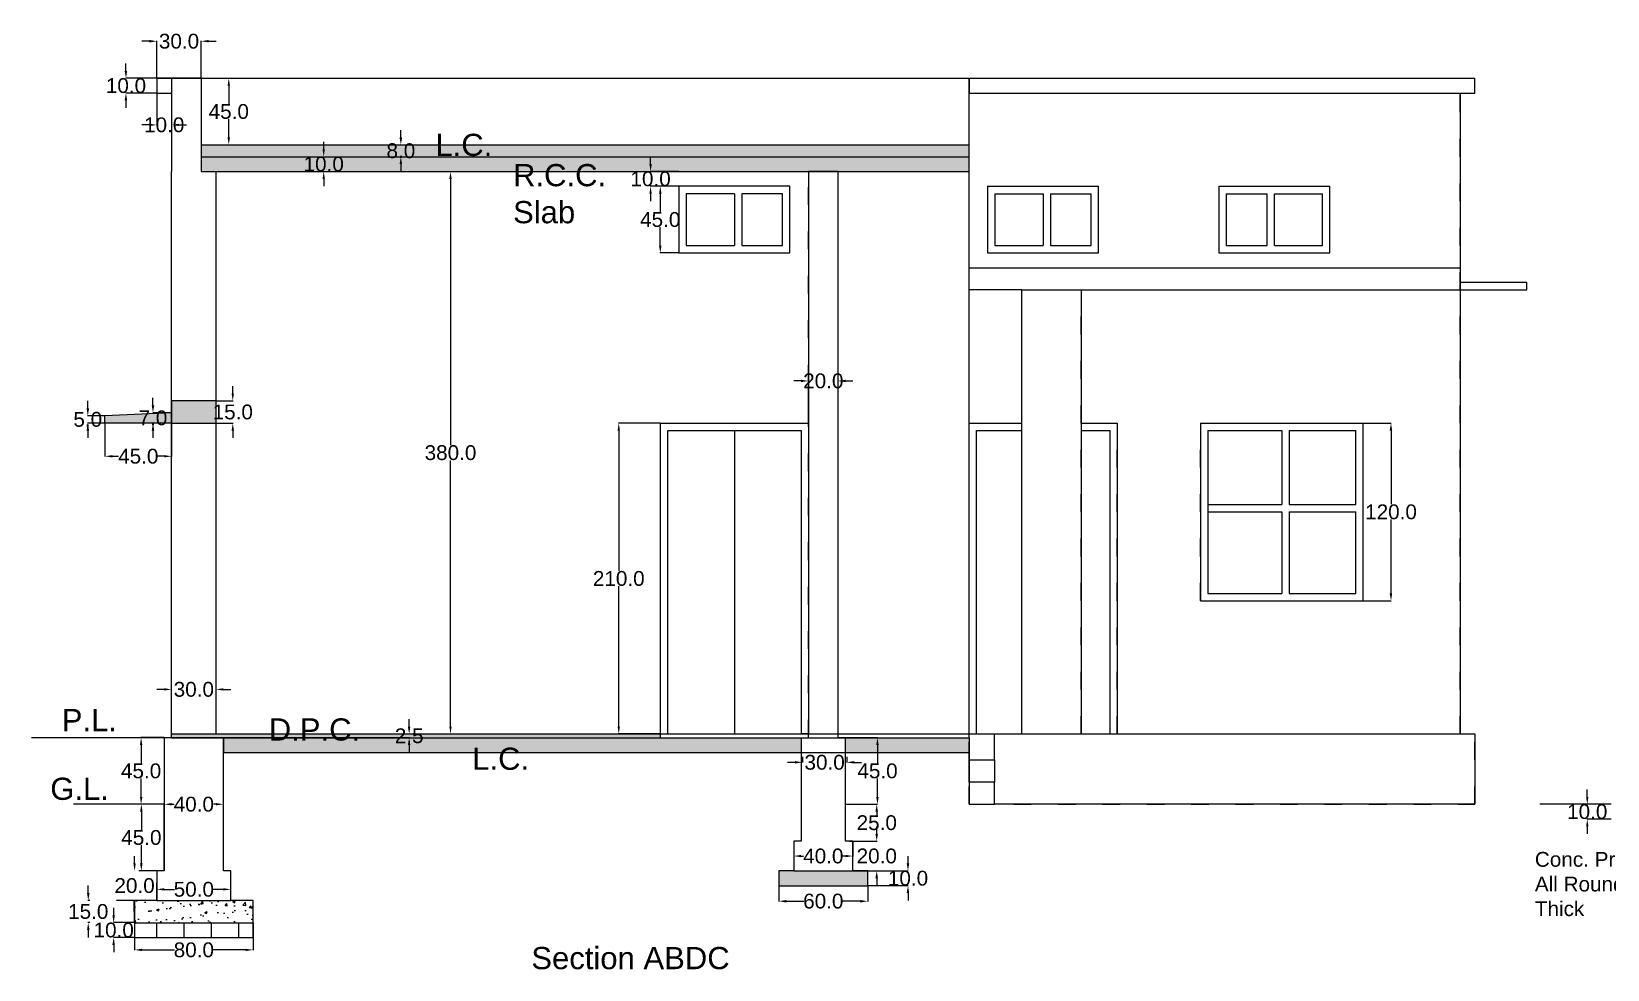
# Model space of a CAD drawing. Header units: centimetres. Extents: x -212 to 2091, y -138 to 1724.
# Drawn here: x -85 to 979, y 1090 to 1724 of the extents above; entities that cross this region are included whole.
import ezdxf

# ---------------------------------------------------------------- set-up
doc = ezdxf.new("R2010")
doc.units = ezdxf.units.CM
doc.linetypes.add('ACAD_ISO03W100', pattern=[30, 12, -18])
doc.styles.get("Standard").update_dxf_attribs({"font": 'arial.ttf'})
doc.dimstyles.get("Standard").update_dxf_attribs({"dimtxt": 10, "dimasz": 5, "dimexe": 0.18, "dimexo": 0.0625, "dimgap": 0.09, "dimtad": 0, "dimtih": 1, "dimtoh": 1, "dimdec": 1, "dimzin": 0, "dimdsep": 46, "dimtxsty": 'Standard', "dimcen": 0.09, "dimadec": 0, "dimazin": 0, "dimtfac": 1, "dimtdec": 1, "dimtix": 1, "dimtofl": 0, "dimtmove": 0, "dimatfit": 2, "dimfxl": 1, "dimtolj": 1, "dimtzin": 0, "dimarcsym": 0})

# ---------------------------------------------------------------- blocks, each defined once
blk = doc.blocks.new('*D23')
at = {"color": 0, "lineweight": -2, "transparency": 16777216}
for p, q in [((4.9, 1247), (-10.7, 1247)), ((-10.6, 1242), (-10.6, 1229.7)), ((-10.6, 1207), (-10.6, 1219.3)), ((4.9, 1202), (-10.7, 1202))]:
    blk.add_line(p, q, dxfattribs=at)
at = {"color": 0, "transparency": 16777216}
for points in [[(-11.4, 1242), (-9.7, 1242), (-10.6, 1247)], [(-11.4, 1207), (-9.7, 1207), (-10.6, 1202)]]:
    blk.add_solid(points, dxfattribs=at)
at = {"layer": 'Defpoints', "color": 0, "transparency": 16777216}
for p in [(5, 1247), (-10.6, 1202), (5, 1202)]:
    blk.add_point(p, dxfattribs=at)
at = {"color": 0, "transparency": 16777216, "insert": (-10.6, 1224.5), "char_height": 10, "attachment_point": 5}
blk.add_mtext('\\A1;45.0', dxfattribs=at)
blk = doc.blocks.new('*D24')
at = {"color": 0, "lineweight": -2, "transparency": 16777216}
for p, q in [((4.9, 1202), (-10.6, 1202)), ((-10.4, 1197), (-10.4, 1184.7)), ((-10.4, 1162), (-10.4, 1174.3)), ((-0.1, 1157), (-10.6, 1157))]:
    blk.add_line(p, q, dxfattribs=at)
at = {"color": 0, "transparency": 16777216}
for points in [[(-11.3, 1197), (-9.6, 1197), (-10.4, 1202)], [(-11.3, 1162), (-9.6, 1162), (-10.4, 1157)]]:
    blk.add_solid(points, dxfattribs=at)
at = {"layer": 'Defpoints', "color": 0, "transparency": 16777216}
for p in [(5, 1202), (-10.4, 1157), (0, 1157)]:
    blk.add_point(p, dxfattribs=at)
at = {"color": 0, "transparency": 16777216, "insert": (-10.4, 1179.5), "char_height": 10, "attachment_point": 5}
blk.add_mtext('\\A1;45.0', dxfattribs=at)
blk = doc.blocks.new('*D27')
at = {"color": 0, "lineweight": -2, "transparency": 16777216}
for p, q in [((-29.1, 1127), (-29.1, 1132)), ((-15.1, 1122), (-29.3, 1122)), ((-15.1, 1112), (-29.3, 1112)), ((-29.1, 1107), (-29.1, 1102))]:
    blk.add_line(p, q, dxfattribs=at)
at = {"color": 0, "transparency": 16777216}
for points in [[(-30, 1127), (-28.3, 1127), (-29.1, 1122)], [(-30, 1107), (-28.3, 1107), (-29.1, 1112)]]:
    blk.add_solid(points, dxfattribs=at)
at = {"layer": 'Defpoints', "color": 0, "transparency": 16777216}
for p in [(-15, 1122), (-29.1, 1112), (-15, 1112)]:
    blk.add_point(p, dxfattribs=at)
at = {"color": 0, "transparency": 16777216, "insert": (-29.1, 1117), "char_height": 10, "attachment_point": 5}
blk.add_mtext('\\A1;10.0', dxfattribs=at)
blk = doc.blocks.new('*D28')
at = {"color": 0, "lineweight": -2, "transparency": 16777216}
for p, q in [((-15, 1121.9), (-15, 1103.4)), ((65, 1121.9), (65, 1103.4)), ((-10, 1103.6), (11.9, 1103.6)), ((60, 1103.6), (38.1, 1103.6))]:
    blk.add_line(p, q, dxfattribs=at)
at = {"color": 0, "transparency": 16777216}
for points in [[(-10, 1104.4), (-10, 1102.8), (-15, 1103.6)], [(60, 1104.4), (60, 1102.8), (65, 1103.6)]]:
    blk.add_solid(points, dxfattribs=at)
at = {"layer": 'Defpoints', "color": 0, "transparency": 16777216}
for p in [(-15, 1122), (65, 1122), (65, 1103.6)]:
    blk.add_point(p, dxfattribs=at)
at = {"color": 0, "transparency": 16777216, "insert": (25, 1103.6), "char_height": 10, "attachment_point": 5}
blk.add_mtext('\\A1;80.0', dxfattribs=at)
blk = doc.blocks.new('*D29')
at = {"color": 0, "lineweight": -2, "transparency": 16777216}
for p, q in [((0, 1137.1), (0, 1144.7)), ((5, 1144.5), (11.9, 1144.5)), ((45, 1144.5), (38.1, 1144.5)), ((50, 1137.1), (50, 1144.7))]:
    blk.add_line(p, q, dxfattribs=at)
at = {"color": 0, "transparency": 16777216}
for points in [[(5, 1145.3), (5, 1143.7), (0, 1144.5)], [(45, 1145.3), (45, 1143.7), (50, 1144.5)]]:
    blk.add_solid(points, dxfattribs=at)
at = {"layer": 'Defpoints', "color": 0, "transparency": 16777216}
for p in [(50, 1144.5), (0, 1137), (50, 1137)]:
    blk.add_point(p, dxfattribs=at)
at = {"color": 0, "transparency": 16777216, "insert": (25, 1144.5), "char_height": 10, "attachment_point": 5}
blk.add_mtext('\\A1;50.0', dxfattribs=at)
blk = doc.blocks.new('*D30')
at = {"color": 0, "lineweight": -2, "transparency": 16777216}
for p, q in [((5, 1157.1), (5, 1202.2)), ((10, 1202), (11.7, 1202)), ((40, 1202), (38.3, 1202)), ((45, 1157.1), (45, 1202.2))]:
    blk.add_line(p, q, dxfattribs=at)
at = {"color": 0, "transparency": 16777216}
for points in [[(10, 1202.8), (10, 1201.2), (5, 1202)], [(40, 1202.8), (40, 1201.2), (45, 1202)]]:
    blk.add_solid(points, dxfattribs=at)
at = {"layer": 'Defpoints', "color": 0, "transparency": 16777216}
for p in [(45, 1202), (5, 1157), (45, 1157)]:
    blk.add_point(p, dxfattribs=at)
at = {"color": 0, "transparency": 16777216, "insert": (25, 1202), "char_height": 10, "attachment_point": 5}
blk.add_mtext('\\A1;40.0', dxfattribs=at)
blk = doc.blocks.new('*D31')
at = {"color": 0, "lineweight": -2, "transparency": 16777216}
for p, q in [((170.4, 1254.5), (170.4, 1259.5)), ((10.1, 1249.5), (170.6, 1249.5)), ((10.1, 1247), (170.6, 1247)), ((170.4, 1242), (170.4, 1237))]:
    blk.add_line(p, q, dxfattribs=at)
at = {"color": 0, "transparency": 16777216}
for points in [[(169.5, 1254.5), (171.2, 1254.5), (170.4, 1249.5)], [(169.5, 1242), (171.2, 1242), (170.4, 1247)]]:
    blk.add_solid(points, dxfattribs=at)
at = {"layer": 'Defpoints', "color": 0, "transparency": 16777216}
for p in [(10, 1249.5), (10, 1247), (170.4, 1247)]:
    blk.add_point(p, dxfattribs=at)
at = {"color": 0, "transparency": 16777216, "insert": (170.4, 1248.2), "char_height": 10, "attachment_point": 5}
blk.add_mtext('\\A1;2.5', dxfattribs=at)
blk = doc.blocks.new('*D32')
at = {"color": 0, "lineweight": -2, "transparency": 16777216}
for p, q in [((465.1, 1247), (486.7, 1247)), ((486.6, 1242), (486.6, 1229.7)), ((486.6, 1207), (486.6, 1219.3)), ((465.1, 1202), (486.7, 1202))]:
    blk.add_line(p, q, dxfattribs=at)
at = {"color": 0, "transparency": 16777216}
for points in [[(485.7, 1242), (487.4, 1242), (486.6, 1247)], [(485.7, 1207), (487.4, 1207), (486.6, 1202)]]:
    blk.add_solid(points, dxfattribs=at)
at = {"layer": 'Defpoints', "color": 0, "transparency": 16777216}
for p in [(465, 1247), (465, 1202), (486.6, 1202)]:
    blk.add_point(p, dxfattribs=at)
at = {"color": 0, "transparency": 16777216, "insert": (486.6, 1224.5), "char_height": 10, "attachment_point": 5}
blk.add_mtext('\\A1;45.0', dxfattribs=at)
blk = doc.blocks.new('*D35')
at = {"color": 0, "lineweight": -2, "transparency": 16777216}
for p, q in [((507.2, 1162), (507.2, 1167)), ((480.1, 1157), (507.4, 1157)), ((480.1, 1147), (507.4, 1147)), ((507.2, 1142), (507.2, 1137))]:
    blk.add_line(p, q, dxfattribs=at)
at = {"color": 0, "transparency": 16777216}
for points in [[(506.3, 1162), (508, 1162), (507.2, 1157)], [(506.3, 1142), (508, 1142), (507.2, 1147)]]:
    blk.add_solid(points, dxfattribs=at)
at = {"layer": 'Defpoints', "color": 0, "transparency": 16777216}
for p in [(480, 1157), (480, 1147), (507.2, 1147)]:
    blk.add_point(p, dxfattribs=at)
at = {"color": 0, "transparency": 16777216, "insert": (507.2, 1152), "char_height": 10, "attachment_point": 5}
blk.add_mtext('\\A1;10.0', dxfattribs=at)
blk = doc.blocks.new('*D36')
at = {"color": 0, "lineweight": -2, "transparency": 16777216}
for p, q in [((430.9, 1230.3), (425.9, 1230.3)), ((435.9, 1234), (435.9, 1230.2)), ((465.9, 1234), (465.9, 1230.2)), ((470.9, 1230.3), (475.9, 1230.3))]:
    blk.add_line(p, q, dxfattribs=at)
at = {"color": 0, "transparency": 16777216}
for points in [[(430.9, 1231.2), (430.9, 1229.5), (435.9, 1230.3)], [(470.9, 1231.2), (470.9, 1229.5), (465.9, 1230.3)]]:
    blk.add_solid(points, dxfattribs=at)
at = {"layer": 'Defpoints', "color": 0, "transparency": 16777216}
for p in [(435.9, 1234), (465.9, 1234), (465.9, 1230.3)]:
    blk.add_point(p, dxfattribs=at)
at = {"color": 0, "transparency": 16777216, "insert": (450.9, 1230.3), "char_height": 10, "attachment_point": 5}
blk.add_mtext('\\A1;30.0', dxfattribs=at)
blk = doc.blocks.new('*D37')
at = {"color": 0, "lineweight": -2, "transparency": 16777216}
for p, q in [((430, 1176.9), (430, 1166.8)), ((470, 1176.9), (470, 1166.8)), ((435, 1167), (436.7, 1167)), ((465, 1167), (463.3, 1167))]:
    blk.add_line(p, q, dxfattribs=at)
at = {"color": 0, "transparency": 16777216}
for points in [[(435, 1167.8), (435, 1166.2), (430, 1167)], [(465, 1167.8), (465, 1166.2), (470, 1167)]]:
    blk.add_solid(points, dxfattribs=at)
at = {"layer": 'Defpoints', "color": 0, "transparency": 16777216}
for p in [(430, 1177), (470, 1177), (470, 1167)]:
    blk.add_point(p, dxfattribs=at)
at = {"color": 0, "transparency": 16777216, "insert": (450, 1167), "char_height": 10, "attachment_point": 5}
blk.add_mtext('\\A1;40.0', dxfattribs=at)
blk = doc.blocks.new('*D38')
at = {"color": 0, "lineweight": -2, "transparency": 16777216}
for p, q in [((420, 1146.9), (420, 1136.3)), ((480, 1146.9), (480, 1136.3)), ((425, 1136.5), (436.9, 1136.5)), ((475, 1136.5), (463.1, 1136.5))]:
    blk.add_line(p, q, dxfattribs=at)
at = {"color": 0, "transparency": 16777216}
for points in [[(425, 1137.3), (425, 1135.6), (420, 1136.5)], [(475, 1137.3), (475, 1135.6), (480, 1136.5)]]:
    blk.add_solid(points, dxfattribs=at)
at = {"layer": 'Defpoints', "color": 0, "transparency": 16777216}
for p in [(420, 1147), (480, 1147), (480, 1136.5)]:
    blk.add_point(p, dxfattribs=at)
at = {"color": 0, "transparency": 16777216, "insert": (450, 1136.5), "char_height": 10, "attachment_point": 5}
blk.add_mtext('\\A1;60.0', dxfattribs=at)
blk = doc.blocks.new('*D39')
at = {"color": 0, "lineweight": -2, "transparency": 16777216}
for p, q in [((40.1, 1629.5), (198.5, 1629.5)), ((198.3, 1624.5), (198.3, 1444.7)), ((198.3, 1254.5), (198.3, 1434.3)), ((40.1, 1249.5), (198.5, 1249.5))]:
    blk.add_line(p, q, dxfattribs=at)
at = {"color": 0, "transparency": 16777216}
for points in [[(197.5, 1624.5), (199.1, 1624.5), (198.3, 1629.5)], [(197.5, 1254.5), (199.1, 1254.5), (198.3, 1249.5)]]:
    blk.add_solid(points, dxfattribs=at)
at = {"layer": 'Defpoints', "color": 0, "transparency": 16777216}
for p in [(40, 1629.5), (198.3, 1629.5), (40, 1249.5)]:
    blk.add_point(p, dxfattribs=at)
at = {"color": 0, "transparency": 16777216, "insert": (198.3, 1439.5), "char_height": 10, "attachment_point": 5}
blk.add_mtext('\\A1;380.0', dxfattribs=at)
blk = doc.blocks.new('*D40')
at = {"color": 0, "lineweight": -2, "transparency": 16777216}
for p, q in [((5, 1279.6), (0, 1279.6)), ((10, 1249.6), (10, 1279.8)), ((40, 1249.6), (40, 1279.8)), ((45, 1279.6), (50, 1279.6))]:
    blk.add_line(p, q, dxfattribs=at)
at = {"color": 0, "transparency": 16777216}
for points in [[(5, 1280.4), (5, 1278.8), (10, 1279.6)], [(45, 1280.4), (45, 1278.8), (40, 1279.6)]]:
    blk.add_solid(points, dxfattribs=at)
at = {"layer": 'Defpoints', "color": 0, "transparency": 16777216}
for p in [(40, 1279.6), (10, 1249.5), (40, 1249.5)]:
    blk.add_point(p, dxfattribs=at)
at = {"color": 0, "transparency": 16777216, "insert": (25, 1279.6), "char_height": 10, "attachment_point": 5}
blk.add_mtext('\\A1;30.0', dxfattribs=at)
blk = doc.blocks.new('*D41')
at = {"color": 0, "lineweight": -2, "transparency": 16777216}
for p, q in [((-35, 1459.4), (-35, 1436.9)), ((10, 1459.4), (10, 1436.9)), ((-30, 1437.1), (-25.8, 1437.1)), ((5, 1437.1), (0.8, 1437.1))]:
    blk.add_line(p, q, dxfattribs=at)
at = {"color": 0, "transparency": 16777216}
for points in [[(-30, 1437.9), (-30, 1436.3), (-35, 1437.1)], [(5, 1437.9), (5, 1436.3), (10, 1437.1)]]:
    blk.add_solid(points, dxfattribs=at)
at = {"layer": 'Defpoints', "color": 0, "transparency": 16777216}
for p in [(-35, 1459.5), (10, 1459.5), (-35, 1437.1)]:
    blk.add_point(p, dxfattribs=at)
at = {"color": 0, "transparency": 16777216, "insert": (-12.5, 1437.1), "char_height": 10, "attachment_point": 5}
blk.add_mtext('\\A1;45.0', dxfattribs=at)
blk = doc.blocks.new('*D44')
at = {"color": 0, "lineweight": -2, "transparency": 16777216}
for p, q in [((112.7, 1644.5), (112.7, 1649.5)), ((30.1, 1639.5), (112.9, 1639.5)), ((30.1, 1629.5), (112.9, 1629.5)), ((112.7, 1624.5), (112.7, 1619.5))]:
    blk.add_line(p, q, dxfattribs=at)
at = {"color": 0, "transparency": 16777216}
for points in [[(111.9, 1644.5), (113.5, 1644.5), (112.7, 1639.5)], [(111.9, 1624.5), (113.5, 1624.5), (112.7, 1629.5)]]:
    blk.add_solid(points, dxfattribs=at)
at = {"layer": 'Defpoints', "color": 0, "transparency": 16777216}
for p in [(30, 1639.5), (30, 1629.5), (112.7, 1629.5)]:
    blk.add_point(p, dxfattribs=at)
at = {"color": 0, "transparency": 16777216, "insert": (112.7, 1634.5), "char_height": 10, "attachment_point": 5}
blk.add_mtext('\\A1;10.0', dxfattribs=at)
blk = doc.blocks.new('*D45')
at = {"color": 0, "lineweight": -2, "transparency": 16777216}
for p, q in [((164.8, 1652.5), (164.8, 1657.5)), ((30.1, 1647.5), (165, 1647.5)), ((30.1, 1639.5), (165, 1639.5)), ((164.8, 1634.5), (164.8, 1629.5))]:
    blk.add_line(p, q, dxfattribs=at)
at = {"color": 0, "transparency": 16777216}
for points in [[(163.9, 1652.5), (165.6, 1652.5), (164.8, 1647.5)], [(163.9, 1634.5), (165.6, 1634.5), (164.8, 1639.5)]]:
    blk.add_solid(points, dxfattribs=at)
at = {"layer": 'Defpoints', "color": 0, "transparency": 16777216}
for p in [(30, 1647.5), (30, 1639.5), (164.8, 1639.5)]:
    blk.add_point(p, dxfattribs=at)
at = {"color": 0, "transparency": 16777216, "insert": (164.8, 1643.5), "char_height": 10, "attachment_point": 5}
blk.add_mtext('\\A1;8.0', dxfattribs=at)
blk = doc.blocks.new('*D46')
at = {"color": 0, "lineweight": -2, "transparency": 16777216}
for p, q in [((0, 1692.4), (0, 1660.8)), ((10, 1692.4), (10, 1660.8)), ((-5, 1661), (-10, 1661)), ((15, 1661), (20, 1661))]:
    blk.add_line(p, q, dxfattribs=at)
at = {"color": 0, "transparency": 16777216}
for points in [[(-5, 1661.8), (-5, 1660.2), (0, 1661)], [(15, 1661.8), (15, 1660.2), (10, 1661)]]:
    blk.add_solid(points, dxfattribs=at)
at = {"layer": 'Defpoints', "color": 0, "transparency": 16777216}
for p in [(0, 1692.5), (10, 1692.5), (10, 1661)]:
    blk.add_point(p, dxfattribs=at)
at = {"color": 0, "transparency": 16777216, "insert": (5, 1661), "char_height": 10, "attachment_point": 5}
blk.add_mtext('\\A1;10.0', dxfattribs=at)
blk = doc.blocks.new('*D47')
at = {"color": 0, "lineweight": -2, "transparency": 16777216}
for p, q in [((-20.8, 1697.5), (-20.8, 1702.5)), ((-0.1, 1692.5), (-21, 1692.5)), ((-0.1, 1682.5), (-21, 1682.5)), ((-20.8, 1677.5), (-20.8, 1672.5))]:
    blk.add_line(p, q, dxfattribs=at)
at = {"color": 0, "transparency": 16777216}
for points in [[(-21.7, 1697.5), (-20, 1697.5), (-20.8, 1692.5)], [(-21.7, 1677.5), (-20, 1677.5), (-20.8, 1682.5)]]:
    blk.add_solid(points, dxfattribs=at)
at = {"layer": 'Defpoints', "color": 0, "transparency": 16777216}
for p in [(0, 1692.5), (-20.8, 1682.5), (0, 1682.5)]:
    blk.add_point(p, dxfattribs=at)
at = {"color": 0, "transparency": 16777216, "insert": (-20.8, 1687.5), "char_height": 10, "attachment_point": 5}
blk.add_mtext('\\A1;10.0', dxfattribs=at)
blk = doc.blocks.new('*D48')
at = {"color": 0, "lineweight": -2, "transparency": 16777216}
for p, q in [((30.1, 1692.5), (48.8, 1692.5)), ((48.6, 1687.5), (48.6, 1675.2)), ((48.6, 1652.5), (48.6, 1664.8)), ((30.1, 1647.5), (48.8, 1647.5))]:
    blk.add_line(p, q, dxfattribs=at)
at = {"color": 0, "transparency": 16777216}
for points in [[(47.8, 1687.5), (49.4, 1687.5), (48.6, 1692.5)], [(47.8, 1652.5), (49.4, 1652.5), (48.6, 1647.5)]]:
    blk.add_solid(points, dxfattribs=at)
at = {"layer": 'Defpoints', "color": 0, "transparency": 16777216}
for p in [(30, 1692.5), (30, 1647.5), (48.6, 1647.5)]:
    blk.add_point(p, dxfattribs=at)
at = {"color": 0, "transparency": 16777216, "insert": (48.6, 1670), "char_height": 10, "attachment_point": 5}
blk.add_mtext('\\A1;45.0', dxfattribs=at)
blk = doc.blocks.new('*D49')
at = {"color": 0, "lineweight": -2, "transparency": 16777216}
for p, q in [((333.4, 1634.5), (333.4, 1639.5)), ((352.4, 1629.5), (333.2, 1629.5)), ((352.4, 1619.5), (333.2, 1619.5)), ((333.4, 1614.5), (333.4, 1609.5))]:
    blk.add_line(p, q, dxfattribs=at)
at = {"color": 0, "transparency": 16777216}
for points in [[(332.6, 1634.5), (334.2, 1634.5), (333.4, 1629.5)], [(332.6, 1614.5), (334.2, 1614.5), (333.4, 1619.5)]]:
    blk.add_solid(points, dxfattribs=at)
at = {"layer": 'Defpoints', "color": 0, "transparency": 16777216}
for p in [(333.4, 1629.5), (352.5, 1629.5), (352.5, 1619.5)]:
    blk.add_point(p, dxfattribs=at)
at = {"color": 0, "transparency": 16777216, "insert": (333.4, 1624.5), "char_height": 10, "attachment_point": 5}
blk.add_mtext('\\A1;10.0', dxfattribs=at)
blk = doc.blocks.new('*D55')
at = {"color": 0, "linetype": 'ACAD_ISO03W100', "lineweight": -2, "transparency": 16777216}
for p, q in [((-15, 1162), (-15, 1167)), ((-0.1, 1157), (-15.2, 1157)), ((-0.1, 1137), (-15.2, 1137)), ((-15, 1132), (-15, 1127))]:
    blk.add_line(p, q, dxfattribs=at)
at = {"color": 0, "linetype": 'ACAD_ISO03W100', "transparency": 16777216}
for points in [[(-15.8, 1162), (-14.2, 1162), (-15, 1157)], [(-15.8, 1132), (-14.2, 1132), (-15, 1137)]]:
    blk.add_solid(points, dxfattribs=at)
at = {"layer": 'Defpoints', "color": 0, "linetype": 'ACAD_ISO03W100', "transparency": 16777216}
for p in [(0, 1157), (-15, 1137), (0, 1137)]:
    blk.add_point(p, dxfattribs=at)
at = {"color": 0, "linetype": 'ACAD_ISO03W100', "transparency": 16777216, "insert": (-15, 1147), "char_height": 10, "attachment_point": 5}
blk.add_mtext('\\A1;20.0', dxfattribs=at)
blk = doc.blocks.new('*D56')
at = {"color": 0, "linetype": 'ACAD_ISO03W100', "lineweight": -2, "transparency": 16777216}
for p, q in [((-46.3, 1142), (-46.3, 1147)), ((-15.1, 1137), (-46.5, 1137)), ((-15.1, 1122), (-46.5, 1122)), ((-46.3, 1117), (-46.3, 1112))]:
    blk.add_line(p, q, dxfattribs=at)
at = {"color": 0, "linetype": 'ACAD_ISO03W100', "transparency": 16777216}
for points in [[(-47.1, 1142), (-45.4, 1142), (-46.3, 1137)], [(-47.1, 1117), (-45.4, 1117), (-46.3, 1122)]]:
    blk.add_solid(points, dxfattribs=at)
at = {"layer": 'Defpoints', "color": 0, "linetype": 'ACAD_ISO03W100', "transparency": 16777216}
for p in [(-15, 1137), (-46.3, 1122), (-15, 1122)]:
    blk.add_point(p, dxfattribs=at)
at = {"color": 0, "linetype": 'ACAD_ISO03W100', "transparency": 16777216, "insert": (-46.3, 1129.5), "char_height": 10, "attachment_point": 5}
blk.add_mtext('\\A1;15.0', dxfattribs=at)
blk = doc.blocks.new('*D57')
at = {"color": 0, "lineweight": -2, "transparency": 16777216}
for p, q in [((-46.6, 1469.5), (-46.6, 1474.5)), ((-35.1, 1464.5), (-46.7, 1464.5)), ((-35.1, 1459.5), (-46.7, 1459.5)), ((-46.6, 1454.5), (-46.6, 1449.5))]:
    blk.add_line(p, q, dxfattribs=at)
at = {"color": 0, "transparency": 16777216}
for points in [[(-47.4, 1469.5), (-45.7, 1469.5), (-46.6, 1464.5)], [(-47.4, 1454.5), (-45.7, 1454.5), (-46.6, 1459.5)]]:
    blk.add_solid(points, dxfattribs=at)
at = {"layer": 'Defpoints', "color": 0, "transparency": 16777216}
for p in [(-46.6, 1459.5), (-35, 1464.5), (-35, 1459.5)]:
    blk.add_point(p, dxfattribs=at)
at = {"color": 0, "transparency": 16777216, "insert": (-46.6, 1462), "char_height": 10, "attachment_point": 5}
blk.add_mtext('\\A1;5.0', dxfattribs=at)
blk = doc.blocks.new('*D58')
at = {"color": 0, "lineweight": -2, "transparency": 16777216}
for p, q in [((-2.6, 1471.5), (-2.6, 1476.5)), ((9.9, 1466.5), (-2.7, 1466.5)), ((9.9, 1459.5), (-2.7, 1459.5)), ((-2.6, 1454.5), (-2.6, 1449.5))]:
    blk.add_line(p, q, dxfattribs=at)
at = {"color": 0, "transparency": 16777216}
for points in [[(-3.4, 1471.5), (-1.7, 1471.5), (-2.6, 1466.5)], [(-3.4, 1454.5), (-1.7, 1454.5), (-2.6, 1459.5)]]:
    blk.add_solid(points, dxfattribs=at)
at = {"layer": 'Defpoints', "color": 0, "transparency": 16777216}
for p in [(-2.6, 1459.5), (10, 1466.5), (10, 1459.5)]:
    blk.add_point(p, dxfattribs=at)
at = {"color": 0, "transparency": 16777216, "insert": (-2.6, 1463), "char_height": 10, "attachment_point": 5}
blk.add_mtext('\\A1;7.0', dxfattribs=at)
blk = doc.blocks.new('*D59')
at = {"color": 0, "lineweight": -2, "transparency": 16777216}
for p, q in [((51.3, 1479.5), (51.3, 1484.5)), ((40.1, 1474.5), (51.5, 1474.5)), ((40.1, 1459.5), (51.5, 1459.5)), ((51.3, 1454.5), (51.3, 1449.5))]:
    blk.add_line(p, q, dxfattribs=at)
at = {"color": 0, "transparency": 16777216}
for points in [[(50.5, 1479.5), (52.1, 1479.5), (51.3, 1474.5)], [(50.5, 1454.5), (52.1, 1454.5), (51.3, 1459.5)]]:
    blk.add_solid(points, dxfattribs=at)
at = {"layer": 'Defpoints', "color": 0, "transparency": 16777216}
for p in [(40, 1474.5), (40, 1459.5), (51.3, 1459.5)]:
    blk.add_point(p, dxfattribs=at)
at = {"color": 0, "transparency": 16777216, "insert": (51.3, 1467), "char_height": 10, "attachment_point": 5}
blk.add_mtext('\\A1;15.0', dxfattribs=at)
blk = doc.blocks.new('*D60')
at = {"color": 0, "lineweight": -2, "transparency": 16777216}
for p, q in [((-5, 1717.5), (-10, 1717.5)), ((0, 1692.6), (0, 1717.7)), ((30, 1692.6), (30, 1717.7)), ((35, 1717.5), (40, 1717.5))]:
    blk.add_line(p, q, dxfattribs=at)
at = {"color": 0, "transparency": 16777216}
for points in [[(-5, 1718.4), (-5, 1716.7), (0, 1717.5)], [(35, 1718.4), (35, 1716.7), (30, 1717.5)]]:
    blk.add_solid(points, dxfattribs=at)
at = {"layer": 'Defpoints', "color": 0, "transparency": 16777216}
for p in [(30, 1717.5), (0, 1692.5), (30, 1692.5)]:
    blk.add_point(p, dxfattribs=at)
at = {"color": 0, "transparency": 16777216, "insert": (15, 1717.5), "char_height": 10, "attachment_point": 5}
blk.add_mtext('\\A1;30.0', dxfattribs=at)
blk = doc.blocks.new('*D61')
at = {"color": 0, "lineweight": -2, "transparency": 16777216}
for p, q in [((352.4, 1619.5), (339.7, 1619.5)), ((339.9, 1614.5), (339.9, 1602.2)), ((339.9, 1579.5), (339.9, 1591.8)), ((352.4, 1574.5), (339.7, 1574.5))]:
    blk.add_line(p, q, dxfattribs=at)
at = {"color": 0, "transparency": 16777216}
for points in [[(339.1, 1614.5), (340.8, 1614.5), (339.9, 1619.5)], [(339.1, 1579.5), (340.8, 1579.5), (339.9, 1574.5)]]:
    blk.add_solid(points, dxfattribs=at)
at = {"layer": 'Defpoints', "color": 0, "transparency": 16777216}
for p in [(352.5, 1619.5), (339.9, 1574.5), (352.5, 1574.5)]:
    blk.add_point(p, dxfattribs=at)
at = {"color": 0, "transparency": 16777216, "insert": (339.9, 1597), "char_height": 10, "attachment_point": 5}
blk.add_mtext('\\A1;45.0', dxfattribs=at)
blk = doc.blocks.new('*D62')
at = {"color": 0, "lineweight": -2, "transparency": 16777216}
for p, q in [((339.9, 1459.5), (311.7, 1459.5)), ((311.9, 1454.5), (311.9, 1359.7)), ((311.9, 1254.5), (311.9, 1349.3)), ((339.9, 1249.5), (311.7, 1249.5))]:
    blk.add_line(p, q, dxfattribs=at)
at = {"color": 0, "transparency": 16777216}
for points in [[(311.1, 1454.5), (312.7, 1454.5), (311.9, 1459.5)], [(311.1, 1254.5), (312.7, 1254.5), (311.9, 1249.5)]]:
    blk.add_solid(points, dxfattribs=at)
at = {"layer": 'Defpoints', "color": 0, "transparency": 16777216}
for p in [(340, 1459.5), (311.9, 1249.5), (340, 1249.5)]:
    blk.add_point(p, dxfattribs=at)
at = {"color": 0, "transparency": 16777216, "insert": (311.9, 1354.5), "char_height": 10, "attachment_point": 5}
blk.add_mtext('\\A1;210.0', dxfattribs=at)
blk = doc.blocks.new('*D63')
at = {"color": 0, "lineweight": -2, "transparency": 16777216}
for p, q in [((435, 1488), (430, 1488)), ((440, 1459.6), (440, 1488.2)), ((460, 1459.6), (460, 1488.2)), ((465, 1488), (470, 1488))]:
    blk.add_line(p, q, dxfattribs=at)
at = {"color": 0, "transparency": 16777216}
for points in [[(435, 1488.8), (435, 1487.2), (440, 1488)], [(465, 1488.8), (465, 1487.2), (460, 1488)]]:
    blk.add_solid(points, dxfattribs=at)
at = {"layer": 'Defpoints', "color": 0, "transparency": 16777216}
for p in [(460, 1488), (440, 1459.5), (460, 1459.5)]:
    blk.add_point(p, dxfattribs=at)
at = {"color": 0, "transparency": 16777216, "insert": (450, 1488), "char_height": 10, "attachment_point": 5}
blk.add_mtext('\\A1;20.0', dxfattribs=at)
blk = doc.blocks.new('*D64')
at = {"color": 0, "lineweight": -2, "transparency": 16777216}
for p, q in [((465.1, 1202), (486.3, 1202)), ((486.1, 1197), (486.1, 1194.7)), ((486.1, 1182), (486.1, 1184.3)), ((467.6, 1177), (486.3, 1177))]:
    blk.add_line(p, q, dxfattribs=at)
at = {"color": 0, "transparency": 16777216}
for points in [[(485.2, 1197), (486.9, 1197), (486.1, 1202)], [(485.2, 1182), (486.9, 1182), (486.1, 1177)]]:
    blk.add_solid(points, dxfattribs=at)
at = {"layer": 'Defpoints', "color": 0, "transparency": 16777216}
for p in [(465, 1202), (467.5, 1177), (486.1, 1177)]:
    blk.add_point(p, dxfattribs=at)
at = {"color": 0, "transparency": 16777216, "insert": (486.1, 1189.5), "char_height": 10, "attachment_point": 5}
blk.add_mtext('\\A1;25.0', dxfattribs=at)
blk = doc.blocks.new('*D65')
at = {"color": 0, "lineweight": -2, "transparency": 16777216}
for p, q in [((486.1, 1182), (486.1, 1187)), ((470.1, 1177), (486.3, 1177)), ((470.1, 1157), (486.3, 1157)), ((486.1, 1152), (486.1, 1147))]:
    blk.add_line(p, q, dxfattribs=at)
at = {"color": 0, "transparency": 16777216}
for points in [[(485.2, 1182), (486.9, 1182), (486.1, 1177)], [(485.2, 1152), (486.9, 1152), (486.1, 1157)]]:
    blk.add_solid(points, dxfattribs=at)
at = {"layer": 'Defpoints', "color": 0, "transparency": 16777216}
for p in [(470, 1177), (470, 1157), (486.1, 1157)]:
    blk.add_point(p, dxfattribs=at)
at = {"color": 0, "transparency": 16777216, "insert": (486.1, 1167), "char_height": 10, "attachment_point": 5}
blk.add_mtext('\\A1;20.0', dxfattribs=at)
blk = doc.blocks.new('*D66')
at = {"color": 0, "lineweight": -2, "transparency": 16777216}
for p, q in [((814.7, 1459.5), (833.4, 1459.5)), ((833.3, 1454.5), (833.3, 1404.7)), ((833.3, 1344.5), (833.3, 1394.3)), ((814.7, 1339.5), (833.4, 1339.5))]:
    blk.add_line(p, q, dxfattribs=at)
at = {"color": 0, "transparency": 16777216}
for points in [[(832.4, 1454.5), (834.1, 1454.5), (833.3, 1459.5)], [(832.4, 1344.5), (834.1, 1344.5), (833.3, 1339.5)]]:
    blk.add_solid(points, dxfattribs=at)
at = {"layer": 'Defpoints', "color": 0, "transparency": 16777216}
for p in [(814.6, 1459.5), (814.6, 1339.5), (833.3, 1339.5)]:
    blk.add_point(p, dxfattribs=at)
at = {"color": 0, "transparency": 16777216, "insert": (833.3, 1399.5), "char_height": 10, "attachment_point": 5}
blk.add_mtext('\\A1;120.0', dxfattribs=at)
blk = doc.blocks.new('*D101')
at = {"color": 0, "lineweight": -2, "transparency": 16777216}
for p, q in [((965.8, 1207), (965.8, 1212)), ((982, 1202), (965.6, 1202)), ((982, 1192), (965.6, 1192)), ((965.8, 1187), (965.8, 1182))]:
    blk.add_line(p, q, dxfattribs=at)
at = {"color": 0, "transparency": 16777216}
for points in [[(965, 1207), (966.6, 1207), (965.8, 1202)], [(965, 1187), (966.6, 1187), (965.8, 1192)]]:
    blk.add_solid(points, dxfattribs=at)
at = {"layer": 'Defpoints', "color": 0, "transparency": 16777216}
for p in [(965.8, 1192), (982, 1202), (982, 1192)]:
    blk.add_point(p, dxfattribs=at)
at = {"color": 0, "transparency": 16777216, "insert": (965.8, 1197), "char_height": 10, "attachment_point": 5}
blk.add_mtext('\\A1;10.0', dxfattribs=at)

msp = doc.modelspace()

# ---------------------------------------------------------------- hatches: boundary and pattern name
h = msp.add_hatch()
h.set_pattern_fill('AR-CONC', color=256, scale=0.091)
h.paths.add_polyline_path([(548.4, 1647.49), (30, 1647.49), (30, 1639.49), (548.4, 1639.49)])
h.paths.add_polyline_path([(548.4, 1639.49), (30, 1639.49), (30, 1629.49), (548.4, 1629.49)])
h.paths.add_polyline_path([(96.17, 1624.11), (128.36, 1624.11), (128.36, 1644.72), (96.17, 1644.72)], flags=9)
h.paths.add_polyline_path([(152.61, 1633.11), (177.03, 1633.11), (177.03, 1653.72), (152.61, 1653.72)], flags=9)
h.paths.add_polyline_path([(182.82, 1631.55), (228.75, 1631.55), (228.75, 1662.47), (182.82, 1662.47)], flags=9)
h.paths.add_polyline_path([(316.89, 1614.11), (349.08, 1614.11), (349.08, 1634.72), (316.89, 1634.72)], flags=9)
h.paths.add_polyline_path([(235.14, 1585.85), (305.51, 1585.85), (305.51, 1642.02), (235.14, 1642.02)], flags=9)
h = msp.add_hatch(color=256)
h.dxf.hatch_style = 1
h.paths.add_polyline_path([(40, 1474.49), (10, 1474.49), (10, 1459.49), (40, 1459.49)])
h.paths.add_polyline_path([(10, 1466.49), (-35, 1464.49), (-35, 1459.49), (10, 1459.49)])
h.paths.add_polyline_path([(34.78, 1456.61), (66.97, 1456.61), (66.97, 1477.22), (34.78, 1477.22)], flags=9)
h.paths.add_polyline_path([(-14.77, 1452.61), (9.65, 1452.61), (9.65, 1473.22), (-14.77, 1473.22)], flags=9)
h = msp.add_hatch(color=256)
h.dxf.hatch_style = 1
h.paths.add_polyline_path([(340, 1249.49), (10, 1249.49), (10, 1246.99), (340, 1246.99)])
h.paths.add_polyline_path([(158.24, 1237.86), (182.66, 1237.86), (182.66, 1258.47), (158.24, 1258.47)], flags=9)
h.paths.add_polyline_path([(70.25, 1236.6), (139.46, 1236.6), (139.46, 1267.51), (70.25, 1267.51)], flags=9)
h = msp.add_hatch()
h.set_pattern_fill('AR-CONC', color=256, scale=0.091)
h.paths.add_polyline_path([(435, 1246.99), (45, 1246.99), (45, 1236.99), (435, 1236.99)])
h.paths.add_polyline_path([(548.4, 1246.99), (465, 1246.99), (465, 1236.99), (548.4, 1236.99)])
h.paths.add_polyline_path([(207.71, 1216.82), (253.64, 1216.82), (253.64, 1247.73), (207.71, 1247.73)], flags=9)
h.paths.add_polyline_path([(70.25, 1236.6), (139.46, 1236.6), (139.46, 1267.51), (70.25, 1267.51)], flags=9)
h = msp.add_hatch(color=256)
h.dxf.hatch_style = 1
h.paths.add_polyline_path([(480, 1156.99), (470, 1156.99), (430, 1156.99), (420, 1156.99), (420, 1146.99), (480, 1146.99)])
h = msp.add_hatch()
h.set_pattern_fill('AR-CONC', color=256, scale=0.089)
h.paths.add_polyline_path([(65, 1136.99), (50, 1136.99), (0, 1136.99), (-15, 1136.99), (-15, 1121.99), (65, 1121.99)])
h = msp.add_hatch()
h.set_pattern_fill('AR-B88', color=256, scale=0.091)
h.paths.add_polyline_path([(65, 1121.99), (-15, 1121.99), (-15, 1111.99), (65, 1111.99)])

# ---------------------------------------------------------------- linework, layer by layer
for p, q in [((10, 1692.49), (0, 1692.49)), ((0, 1692.49), (0, 1682.49)), ((0, 1692.49), (890, 1692.49)), ((0, 1692.49), (30, 1692.49)), ((30, 1692.49), (10, 1692.49)), ((10, 1692.49), (10, 1629.49)), ((30, 1692.49), (30, 1629.49)), ((548.4, 1246.99), (548.4, 1692.49)), ((548.4, 1692.49), (548.4, 1682.49)), ((890, 1682.49), (890, 1692.49)), ((0, 1682.49), (10, 1682.49)), ((548.4, 1682.49), (880, 1682.49)), ((880, 1682.49), (880, 1249.49)), ((880, 1682.49), (890, 1682.49)), ((30, 1647.49), (548.4, 1647.49)), ((30, 1639.49), (548.4, 1639.49)), ((10, 1249.49), (10, 1629.49)), ((30, 1629.49), (548.4, 1629.49)), ((40, 1249.49), (40, 1629.49)), ((460, 1629.49), (440, 1629.49)), ((440, 1629.49), (440, 1459.49)), ((460, 1249.49), (460, 1629.49)), ((352.5, 1619.49), (352.5, 1574.49)), ((427.5, 1619.49), (352.5, 1619.49)), ((427.5, 1574.49), (427.5, 1619.49)), ((560.9, 1619.49), (560.9, 1574.49)), ((560.9, 1619.49), (635.9, 1619.49)), ((560.9, 1619.49), (635.9, 1619.49)), ((635.9, 1574.49), (635.9, 1619.49)), ((717.1, 1619.49), (722.1, 1619.49)), ((717.1, 1619.49), (717.1, 1574.49)), ((717.1, 1619.49), (792.1, 1619.49)), ((717.1, 1619.49), (792.1, 1619.49)), ((792.1, 1574.49), (792.1, 1619.49)), ((357.5, 1614.49), (357.5, 1579.49)), ((390, 1614.49), (357.5, 1614.49)), ((390, 1614.49), (390, 1579.49)), ((422.5, 1614.49), (395, 1614.49)), ((395, 1614.49), (395, 1579.49)), ((422.5, 1579.49), (422.5, 1614.49)), ((565.9, 1614.49), (565.9, 1579.49)), ((565.9, 1614.49), (598.4, 1614.49)), ((598.4, 1614.49), (598.4, 1579.49)), ((603.4, 1614.49), (603.4, 1579.49)), ((603.4, 1614.49), (630.9, 1614.49)), ((630.9, 1579.49), (630.9, 1614.49)), ((722.1, 1614.49), (722.1, 1579.49)), ((722.1, 1614.49), (749.6, 1614.49)), ((749.6, 1579.49), (749.6, 1614.49)), ((754.6, 1579.49), (754.6, 1614.49)), ((754.6, 1614.49), (787.1, 1614.49)), ((787.1, 1579.49), (787.1, 1614.49)), ((357.5, 1579.49), (390, 1579.49)), ((395, 1579.49), (422.5, 1579.49)), ((565.9, 1579.49), (598.4, 1579.49)), ((603.4, 1579.49), (630.9, 1579.49)), ((722.1, 1579.49), (749.6, 1579.49)), ((754.6, 1579.49), (787.1, 1579.49)), ((352.5, 1574.49), (427.5, 1574.49)), ((548.4, 1559.49), (548.4, 1567.49)), ((548.4, 1549.49), (548.4, 1564.49)), ((548.4, 1564.49), (880, 1564.49)), ((560.9, 1574.49), (635.9, 1574.49)), ((717.1, 1574.49), (792.1, 1574.49)), ((548.4, 1549.49), (548.4, 1559.49)), ((925, 1554.49), (880, 1554.49)), ((925, 1549.49), (925, 1554.49)), ((584, 1549.49), (548.4, 1549.49)), ((584, 1249.49), (584, 1549.49)), ((584, 1549.49), (624, 1549.49)), ((624, 1549.49), (624, 1249.49)), ((624, 1549.49), (880, 1549.49)), ((880, 1549.49), (925, 1549.49)), ((40, 1474.49), (10, 1474.49)), ((10, 1474.49), (10, 1464.49)), ((40, 1459.49), (40, 1474.49)), ((10, 1466.49), (-35, 1464.49)), ((-35, 1459.49), (-35, 1464.49)), ((10, 1459.49), (-35, 1459.49)), ((10, 1459.49), (10, 1466.49)), ((10, 1464.49), (10, 1459.49)), ((10, 1249.49), (10, 1459.49)), ((10, 1459.49), (40, 1459.49)), ((340, 1249.49), (340, 1459.49)), ((340, 1459.49), (440, 1459.49)), ((440, 1459.49), (440, 1249.49)), ((548.4, 1249.49), (548.4, 1459.49)), ((548.4, 1459.49), (584, 1459.49)), ((624, 1459.49), (648.4, 1459.49)), ((648.4, 1459.49), (648.4, 1249.49)), ((704.6, 1459.49), (814.6, 1459.49)), ((704.6, 1459.49), (704.6, 1339.49)), ((814.6, 1339.49), (814.6, 1459.49)), ((345, 1454.49), (435, 1454.49)), ((345, 1249.49), (345, 1454.49)), ((390, 1454.49), (390, 1249.49)), ((435, 1454.49), (435, 1249.49)), ((553.4, 1249.49), (553.4, 1454.49)), ((553.4, 1454.49), (584, 1454.49)), ((624, 1454.49), (643.4, 1454.49)), ((643.4, 1454.49), (643.4, 1249.49)), ((709.6, 1454.49), (759.6, 1454.49)), ((709.6, 1454.49), (709.6, 1344.49)), ((759.6, 1454.49), (759.6, 1404.49)), ((764.6, 1454.49), (764.6, 1404.49)), ((764.6, 1454.49), (809.6, 1454.49)), ((809.6, 1404.49), (809.6, 1454.49)), ((709.6, 1404.49), (759.6, 1404.49)), ((709.6, 1399.49), (759.6, 1399.49)), ((759.6, 1399.49), (759.6, 1344.49)), ((764.6, 1404.49), (809.6, 1404.49)), ((764.6, 1399.49), (809.6, 1399.49)), ((764.6, 1399.49), (764.6, 1344.49)), ((809.6, 1344.49), (809.6, 1399.49)), ((709.6, 1344.49), (759.6, 1344.49)), ((764.6, 1344.49), (809.6, 1344.49)), ((704.6, 1339.49), (814.6, 1339.49)), ((5, 1246.99), (-84.58, 1246.99)), ((10, 1246.99), (5, 1246.99)), ((5, 1246.99), (5, 1201.99)), ((10, 1246.99), (10, 1249.49)), ((10, 1249.49), (890, 1249.49)), ((10, 1246.99), (548.4, 1246.99)), ((45, 1246.99), (40, 1246.99)), ((45, 1156.99), (45, 1246.99)), ((45, 1246.99), (45, 1236.99)), ((440, 1249.49), (435, 1249.49)), ((435, 1246.99), (435, 1201.99)), ((440, 1249.49), (460, 1249.49)), ((465, 1246.99), (460, 1246.99)), ((465, 1201.99), (465, 1246.99)), ((548.4, 1246.99), (548.4, 1201.99)), ((565.5, 1231.99), (565.5, 1249.49)), ((890, 1249.49), (890, 1201.99)), ((45, 1236.99), (548.4, 1236.99)), ((548.4, 1216.99), (548.4, 1231.99)), ((548.4, 1231.99), (565.5, 1231.99)), ((565.5, 1231.99), (565.5, 1216.99)), ((565.5, 1216.99), (548.4, 1216.99)), ((565.5, 1201.99), (565.5, 1216.99)), ((5, 1201.99), (-56.29, 1201.99)), ((5, 1201.99), (5, 1156.99)), ((435, 1201.99), (435, 1176.99)), ((465, 1176.99), (465, 1201.99)), ((465, 1201.99), (485.6, 1201.99)), ((548.4, 1201.99), (565.5, 1201.99)), ((890, 1201.99), (565.5, 1201.99)), ((982.04, 1201.99), (933.69, 1201.99)), ((435, 1176.99), (430, 1176.99)), ((430, 1176.99), (430, 1156.99)), ((470, 1176.99), (465, 1176.99)), ((470, 1156.99), (470, 1176.99)), ((5, 1156.99), (0, 1156.99)), ((0, 1156.99), (0, 1136.99)), ((50, 1156.99), (45, 1156.99)), ((50, 1136.99), (50, 1156.99)), ((430, 1156.99), (420, 1156.99)), ((420, 1156.99), (420, 1146.99)), ((430, 1156.99), (470, 1156.99)), ((480, 1156.99), (470, 1156.99)), ((480, 1146.99), (480, 1156.99)), ((420, 1146.99), (480, 1146.99)), ((-15, 1121.99), (-15.18, 1136.99)), ((0, 1136.99), (-15, 1136.99)), ((-15, 1136.99), (-15, 1121.99)), ((0, 1136.99), (50, 1136.99)), ((65, 1136.99), (50, 1136.99)), ((65, 1121.99), (65, 1136.99)), ((-15, 1121.99), (65, 1121.99)), ((-15, 1121.99), (-15, 1111.99)), ((65, 1111.99), (65, 1121.99)), ((-15, 1111.99), (65, 1111.99))]:
    msp.add_line(p, q)
at = {"linetype": 'ACAD_ISO03W100'}
for p, q in [((548.4, 1201.99), (548.4, 1692.49)), ((548.4, 1201.99), (548.4, 1692.49)), ((880, 1249.49), (880, 1682.49)), ((40, 1249.49), (40, 1629.49)), ((440, 1246.99), (440, 1629.49)), ((460, 1246.99), (460, 1629.49)), ((584, 1249.49), (584, 1549.49)), ((624, 1249.49), (624, 1549.49)), ((340, 1246.99), (340, 1459.49)), ((648.4, 1249.49), (648.4, 1459.49)), ((704.6, 1339.49), (704.6, 1459.49)), ((814.6, 1339.49), (814.6, 1459.49)), ((10, 1246.99), (10, 1357.8)), ((565.5, 1201.99), (565.5, 1246.99)), ((890, 1201.99), (890, 1249.49)), ((548.4, 1201.99), (890, 1201.99)), ((0, 1136.99), (0, 1156.99))]:
    msp.add_line(p, q, dxfattribs=at)

# ---------------------------------------------------------------- texts
at = {"attachment_point": 1}
for s, width, insert, char_height in [('L.C.', 70.1367, (188.11, 1655), 15), ('R.C.C.\\PSlab', 70.1367, (240.54, 1634.55), 15), ('P.L.', 70.1367, (-64.17, 1266.37), 15), ('D.P.C.', 70.1367, (75.62, 1260.04), 15), ('L.C.', 70.1367, (212.99, 1240.26), 15), ('G.L.', 70.1367, (-71.91, 1219.96), 15), ('Conc. Projected All Round 10 Thick', 104.0282, (930.43, 1169.78), 10), ('Section ABDC', 319.4872, (252.87, 1105.57), 15)]:
    msp.add_mtext_dynamic_manual_height_columns(s, width=width, gutter_width=12.5, heights=[0], dxfattribs=dict(at, insert=insert, char_height=char_height))

# ---------------------------------------------------------------- dimensions: what is measured, and where the dimension line sits
for base, p1, p2, picture, middle in [((30, 1717.54), (0, 1692.49), (30, 1692.49), '*D60', (15, 1717.54)), ((460, 1488.01), (440, 1459.49), (460, 1459.49), '*D63', (450, 1488.01)), ((-35, 1437.08), (10, 1459.49), (-35, 1459.49), '*D41', (-12.5, 1437.08)), ((40, 1279.6), (10, 1249.49), (40, 1249.49), '*D40', (25, 1279.6)), ((45, 1201.99), (5, 1156.99), (45, 1156.99), '*D30', (25, 1201.99)), ((470, 1166.99), (430, 1176.99), (470, 1176.99), '*D37', (450, 1166.99)), ((50, 1144.51), (0, 1136.99), (50, 1136.99), '*D29', (25, 1144.51))]:
    dim = msp.add_linear_dim(base=base, p1=p1, p2=p2, dimstyle='Standard')
    dim.commit()
    dim.dimension.update_dxf_attribs({"geometry": picture, "text_midpoint": middle})
for base, p1, p2, picture, middle in [((-20.83, 1682.49), (0, 1692.49), (0, 1682.49), '*D47', (-20.83, 1687.49)), ((48.6, 1647.49), (30, 1692.49), (30, 1647.49), '*D48', (48.6, 1669.99)), ((339.93, 1574.49), (352.5, 1619.49), (352.5, 1574.49), '*D61', (339.93, 1596.99)), ((-10.57, 1201.99), (5, 1246.99), (5, 1201.99), '*D23', (-10.57, 1224.49)), ((486.55, 1201.99), (465, 1246.99), (465, 1201.99), '*D32', (486.55, 1224.49)), ((507.17, 1146.99), (480, 1156.99), (480, 1146.99), '*D35', (507.17, 1151.99)), ((-29.14, 1111.99), (-15, 1121.99), (-15, 1111.99), '*D27', (-29.14, 1116.99))]:
    dim = msp.add_linear_dim(base=base, p1=p1, p2=p2, angle=90, dimstyle='Standard')
    dim.commit()
    dim.dimension.update_dxf_attribs({"geometry": picture, "text_midpoint": middle, "dimtype": 160})
for base, p1, p2, picture, middle in [((10, 1660.99), (0, 1692.49), (10, 1692.49), '*D46', (5, 1660.99)), ((465.91, 1230.33), (435.91, 1234.02), (465.91, 1234.02), '*D36', (450.91, 1230.33)), ((480, 1136.46), (420, 1146.99), (480, 1146.99), '*D38', (450, 1136.46)), ((65, 1103.61), (-15, 1121.99), (65, 1121.99), '*D28', (25, 1103.61))]:
    dim = msp.add_linear_dim(base=base, p1=p1, p2=p2, dimstyle='Standard')
    dim.commit()
    dim.dimension.update_dxf_attribs({"geometry": picture, "text_midpoint": middle, "dimtype": 160})
for base, p1, p2, picture, middle in [((164.77, 1639.49), (30, 1647.49), (30, 1639.49), '*D45', (164.77, 1643.49)), ((112.69, 1629.49), (30, 1639.49), (30, 1629.49), '*D44', (112.69, 1634.49)), ((333.42, 1629.49), (352.5, 1619.49), (352.5, 1629.49), '*D49', (333.42, 1624.49)), ((198.32, 1629.49), (40, 1249.49), (40, 1629.49), '*D39', (198.32, 1439.49)), ((51.3, 1459.49), (40, 1474.49), (40, 1459.49), '*D59', (51.3, 1466.99)), ((-46.55, 1459.49), (-35, 1464.49), (-35, 1459.49), '*D57', (-46.55, 1461.99)), ((-2.56, 1459.49), (10, 1466.49), (10, 1459.49), '*D58', (-2.56, 1462.99)), ((311.9, 1249.49), (340, 1459.49), (340, 1249.49), '*D62', (311.9, 1354.49)), ((833.25, 1339.49), (814.6, 1459.49), (814.6, 1339.49), '*D66', (833.25, 1399.49)), ((170.38, 1246.99), (10, 1249.49), (10, 1246.99), '*D31', (170.38, 1248.24)), ((965.79, 1191.99), (982.04, 1201.99), (982.04, 1191.99), '*D101', (965.79, 1196.99)), ((-10.42, 1156.99), (5, 1201.99), (0, 1156.99), '*D24', (-10.42, 1179.49)), ((486.07, 1176.99), (465, 1201.99), (467.5, 1176.99), '*D64', (486.07, 1189.49)), ((486.07, 1156.99), (470, 1176.99), (470, 1156.99), '*D65', (486.07, 1166.99))]:
    dim = msp.add_linear_dim(base=base, p1=p1, p2=p2, angle=90, dimstyle='Standard')
    dim.commit()
    dim.dimension.update_dxf_attribs({"geometry": picture, "text_midpoint": middle})
at = {"linetype": 'ACAD_ISO03W100'}
for base, p1, p2, picture, middle in [((-15, 1136.99), (0, 1156.99), (0, 1136.99), '*D55', (-15, 1146.99)), ((-46.27, 1121.99), (-15, 1136.99), (-15, 1121.99), '*D56', (-46.27, 1129.49))]:
    dim = msp.add_linear_dim(base=base, p1=p1, p2=p2, angle=90, dimstyle='Standard', dxfattribs=at)
    dim.commit()
    dim.dimension.update_dxf_attribs({"geometry": picture, "text_midpoint": middle})

doc.saveas('drawing.dxf')
